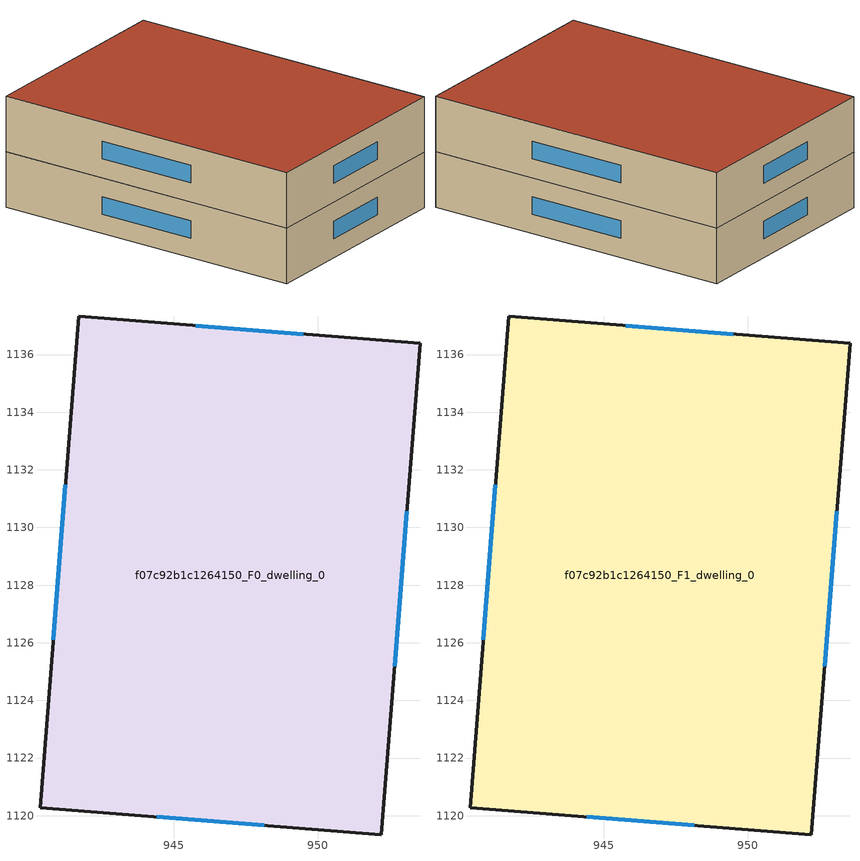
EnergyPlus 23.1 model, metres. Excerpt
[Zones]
f07c92b1c1264150_F0_dwelling_0
 floor ground (EU_floor_Construction): 953.54,1136.39 952.2,1119.34 940.36,1120.28 941.71,1137.33 z0
 wall outside (EU_wall_Construction): 941.71,1137.33 940.36,1120.28 952.2,1119.34 953.54,1136.39 941.71,1137.33 z0:3
 window (EU_Window_Construction): 941.24,1131.49 940.82,1126.11 / 949.49,1136.71 945.76,1137.01 / 952.66,1125.18 953.08,1130.56 / 944.41,1119.96 948.15,1119.66 z1.03:1.97
f07c92b1c1264150_F1_dwelling_0
 floor to f07c92b1c1264150_F0_dwelling_0 (EU_floor_Construction): 953.54,1136.39 952.2,1119.34 940.36,1120.28 941.7,1137.33 z3
 wall outside (EU_wall_Construction): 941.71,1137.33 940.36,1120.28 952.2,1119.34 953.54,1136.39 941.71,1137.33 z3:6
 window (EU_Window_Construction): 941.24,1131.49 940.82,1126.11 / 949.49,1136.71 945.76,1137.01 / 952.66,1125.18 953.08,1130.56 / 944.41,1119.96 948.15,1119.66 z4.03:4.97
 roof outside (EU_roof_Construction): 952.2,1119.34 953.54,1136.39 941.71,1137.33 940.36,1120.28 z6
[Building]
EU S2 Campaign: North Axis=0; Terrain=City; Solar Distribution=FullExterior
[Site:Location]
Cape.Town.Intl.AP: Latitude=-33.965; Longitude=18.602; Time Zone=2; Elevation=46
[SizingPeriod:WeatherFileDays]
AnnualSizingPeriod: Begin Month=1; Begin Day of Month=1; End Month=12; End Day of Month=31; Day of Week for Start Day=Monday; Use Weather File Daylight Saving Period=No; Use Weather File Rain and Snow Indicators=No
[MATERIAL]
EU_InternalMass_Material: Roughness=MediumRough; Thickness=0.1; Conductivity=1; Density=1800; Specific Heat=900; Thermal Absorptance=0.9; Solar Absorptance=0.7; Visible Absorptance=0.7
[MATERIAL:NOMASS] Roughness=MediumRough; Thermal Absorptance=0.9; Solar Absorptance=0.7; Visible Absorptance=0.7
Name | Thermal Resistance
EU_wall_NoMass | 0.493876
EU_roof_NoMass | 0.449382
EU_floor_NoMass | 1.25
[WINDOWMATERIAL:SIMPLEGLAZINGSYSTEM]
EU_Window_SimpleGlazing: UFactor=4.4; Solar Heat Gain Coefficient=0.85; Visible Transmittance=0.85
[CONSTRUCTION]
EU_wall_Construction: EU_wall_NoMass
EU_roof_Construction: EU_roof_NoMass
EU_floor_Construction: EU_floor_NoMass
EU_Window_Construction: EU_Window_SimpleGlazing
EU_InternalMass_Construction: EU_InternalMass_Material
[ZONE] Type=1; Multiplier=1; Ceiling Height=autocalculate; Volume=609.413; Floor Area=autocalculate; Part of Total Floor Area=Yes
f07c92b1c1264150_F0_dwelling_0; f07c92b1c1264150_F1_dwelling_0
[INTERNALMASS] Construction=EU_InternalMass_Construction; Surface Area=203.138
Name | Zone or ZoneList
f07c92b1c1264150_F0_dwelling_0_EU_InternalMass | f07c92b1c1264150_F0_dwelling_0
f07c92b1c1264150_F1_dwelling_0_EU_InternalMass | f07c92b1c1264150_F1_dwelling_0
[OTHEREQUIPMENT] Fuel Type=Electricity; Design Level Calculation Method=Watts/Area; Power per Zone Floor Area=1; Fraction Latent=0; Fraction Radiant=0; Fraction Lost=0; Carbon Dioxide Generation Rate=0; EndUse Subcategory=EU_Step8_InternalGains
Name | Zone or ZoneList or Space or SpaceList | Schedule
EU_Step8_InternalGain_f07c92b1c1264150_F0_dwelling_0_f000 | f07c92b1c1264150_F0_dwelling_0 | EU_Step8_GainSchedule_f07c92b1c1264150_F0_dwelling_0_f000
EU_Step8_InternalGain_f07c92b1c1264150_F1_dwelling_0_f000 | f07c92b1c1264150_F1_dwelling_0 | EU_Step8_GainSchedule_f07c92b1c1264150_F1_dwelling_0_f000
[ZONEVENTILATION:DESIGNFLOWRATE] Schedule=EU_AlwaysOn; Design Flow Rate Calculation Method=AirChanges/Hour; Air Changes per Hour=0.64; Ventilation Type=Natural; Fan Pressure Rise=0; Fan Total Efficiency=1; Constant Term Coefficient=1; Temperature Term Coefficient=0; Velocity Term Coefficient=0; Velocity Squared Term Coefficient=0; Minimum Indoor Temperature=-100; Maximum Indoor Temperature=100; Delta Temperature=-100; Minimum Outdoor Temperature=-100; Maximum Outdoor Temperature=100; Maximum Wind Speed=40
Name | Zone or ZoneList or Space or SpaceList
EU_ConstantAir_f07c92b1c1264150_F0_dwelling_0 | f07c92b1c1264150_F0_dwelling_0
EU_ConstantAir_f07c92b1c1264150_F1_dwelling_0 | f07c92b1c1264150_F1_dwelling_0
[HVACTEMPLATE:THERMOSTAT] Constant Heating Setpoint=20; Constant Cooling Setpoint=50
EU_HeatOnly_f07c92b1c1264150_F0_dwelling_0; EU_HeatOnly_f07c92b1c1264150_F1_dwelling_0
[HVACTEMPLATE:ZONE:IDEALLOADSAIRSYSTEM] System Availability Schedule=EU_AlwaysOn; Maximum Heating Supply Air Temperature=50; Minimum Cooling Supply Air Temperature=13; Maximum Heating Supply Air Humidity Ratio=0.0156; Minimum Cooling Supply Air Humidity Ratio=0.0077; Heating Limit=NoLimit; Cooling Limit=NoLimit; Heating Availability Schedule=EU_AlwaysOn; Cooling Availability Schedule=EU_CoolingOff; Dehumidification Control Type=ConstantSensibleHeatRatio; Cooling Sensible Heat Ratio=0.7; Dehumidification Setpoint=60; Humidification Control Type=None; Humidification Setpoint=30; Outdoor Air Method=None; Outdoor Air Flow Rate per Person=0.00944; Outdoor Air Flow Rate per Zone Floor Area=0; Outdoor Air Flow Rate per Zone=0; Demand Controlled Ventilation Type=None; Outdoor Air Economizer Type=NoEconomizer; Heat Recovery Type=None; Sensible Heat Recovery Effectiveness=0.7; Latent Heat Recovery Effectiveness=0.65
Name | Template Thermostat
f07c92b1c1264150_F0_dwelling_0 | EU_HeatOnly_f07c92b1c1264150_F0_dwelling_0
f07c92b1c1264150_F1_dwelling_0 | EU_HeatOnly_f07c92b1c1264150_F1_dwelling_0
[SIZING:ZONE] Zone Cooling Design Supply Air Temperature Input Method=SupplyAirTemperature; Zone Cooling Design Supply Air Temperature=13; Zone Heating Design Supply Air Temperature Input Method=SupplyAirTemperature; Zone Heating Design Supply Air Temperature=50; Zone Cooling Design Supply Air Humidity Ratio=0.008; Zone Heating Design Supply Air Humidity Ratio=0.008; Cooling Design Air Flow Method=DesignDay; Cooling Design Air Flow Rate=0; Cooling Minimum Air Flow per Zone Floor Area=0.000762; Cooling Minimum Air Flow=0; Cooling Minimum Air Flow Fraction=0.2; Heating Design Air Flow Method=DesignDay; Heating Design Air Flow Rate=0; Heating Maximum Air Flow per Zone Floor Area=0.002032; Heating Maximum Air Flow=0.141576; Heating Maximum Air Flow Fraction=0.3; Account for Dedicated Outdoor Air System=No; Dedicated Outdoor Air System Control Strategy=NeutralSupplyAir; Dedicated Outdoor Air Low Setpoint Temperature for Design=autosize; Dedicated Outdoor Air High Setpoint Temperature for Design=autosize; Zone Load Sizing Method=Sensible Load Only No Latent Load; Zone Latent Cooling Design Supply Air Humidity Ratio Input Method=HumidityRatioDifference; Zone Cooling Design Supply Air Humidity Ratio Difference=0.005; Zone Latent Heating Design Supply Air Humidity Ratio Input Method=HumidityRatioDifference; Zone Humidification Design Supply Air Humidity Ratio Difference=0.005
f07c92b1c1264150_F0_dwelling_0; f07c92b1c1264150_F1_dwelling_0
[SCHEDULE:CONSTANT]
Name | Hourly Value
EU_AlwaysOn | 1
EU_CoolingOff | 0
[SCHEDULE:FILE] Column Number=1; Rows to Skip at Top=0; Number of Hours of Data=8760; Column Separator=Comma; Interpolate to Timestep=No; Minutes per Item=60; Adjust Schedule for Daylight Savings=Yes
Name | File
EU_Step8_GainSchedule_f07c92b1c1264150_F0_dwelling_0_f000 | ../../schedules/f07c92b1c1264150/f07c92b1c1264150_F0_dwelling_0_f000_gain.csv
EU_Step8_GainSchedule_f07c92b1c1264150_F1_dwelling_0_f000 | ../../schedules/f07c92b1c1264150/f07c92b1c1264150_F1_dwelling_0_f000_gain.csv
